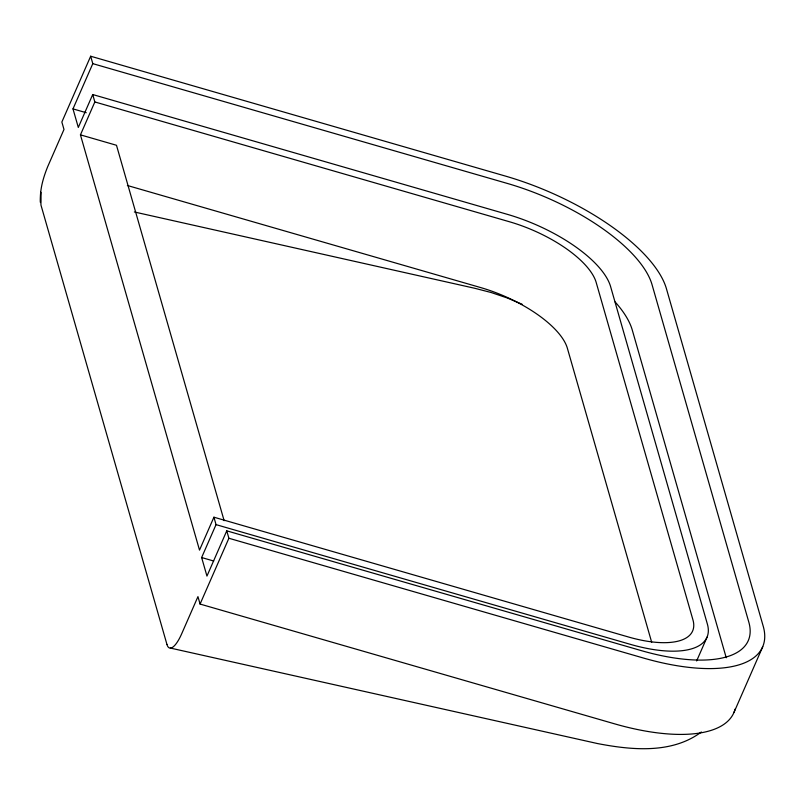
<?xml version="1.0" encoding="UTF-8"?>
<svg xmlns="http://www.w3.org/2000/svg" width="805" height="805" viewBox="0 0 805 805"><rect width="100%" height="100%" fill="white"/><g stroke="black" fill="none" stroke-linecap="round" stroke-linejoin="round"><path stroke-width="1.21" d="M40.481 202.548L40.723 192.113L40.964 205.054L166.947 644.423M90.673 56.229L92.796 63.645L507.311 183.429A137.132 54.77 23.6 0 1 652.08 284.789L748.821 622.154A137.132 54.77 23.6 0 1 641.273 650.611L226.758 530.837L228.892 538.253L643.406 658.027A152.799 61.029 23.6 0 0 763.241 626.32L666.5 288.955A152.799 61.029 23.6 0 0 505.188 176.013L90.673 56.229L61.854 122.038L63.987 129.454L47.807 166.404C43.178 177.724 39.666 189.94 40.431 202.276M92.716 94.537L94.839 101.953L509.354 221.727A82.281 32.864 23.6 0 1 596.213 282.545L692.954 619.91A82.281 32.864 23.6 0 1 628.423 636.986L213.919 517.202L216.042 524.629L630.557 644.403A97.948 39.123 23.6 0 0 707.374 624.076L610.633 286.711A97.948 39.123 23.6 0 0 507.231 214.311L92.716 94.537L78.306 127.432L72.993 108.886L92.796 63.645M213.919 517.202L199.509 550.107L80.44 134.858L94.839 101.953M226.758 530.837L206.955 576.078L201.632 557.533L216.042 524.629M735.106 709.074A152.799 61.029 23.6 0 1 614.587 723.836L200.073 604.062L228.892 538.253M696.637 660.955L707.072 637.127M733.949 712.495L762.768 646.687M701.356 731.997C671.803 754.124 631.482 750.099 597.421 743.538L170.378 648.065M134.355 211.977L474.829 288.301L491.171 292.517L507.402 298.021L522.093 304.24M72.993 108.886L86.246 112.72M80.44 134.858L116.484 145.272L224.132 520.694M127.381 185.492L480.545 287.536A82.281 32.864 23.6 0 1 567.404 348.354L651.698 642.34M201.632 557.533L213.687 561.015M726.241 657.755L632.267 330.03A137.132 54.77 23.6 0 0 615.151 301.976M200.073 604.062L197.95 596.636L181.769 633.595A29.423 8.473 -73.9 0 1 166.937 644.443"/></g></svg>
